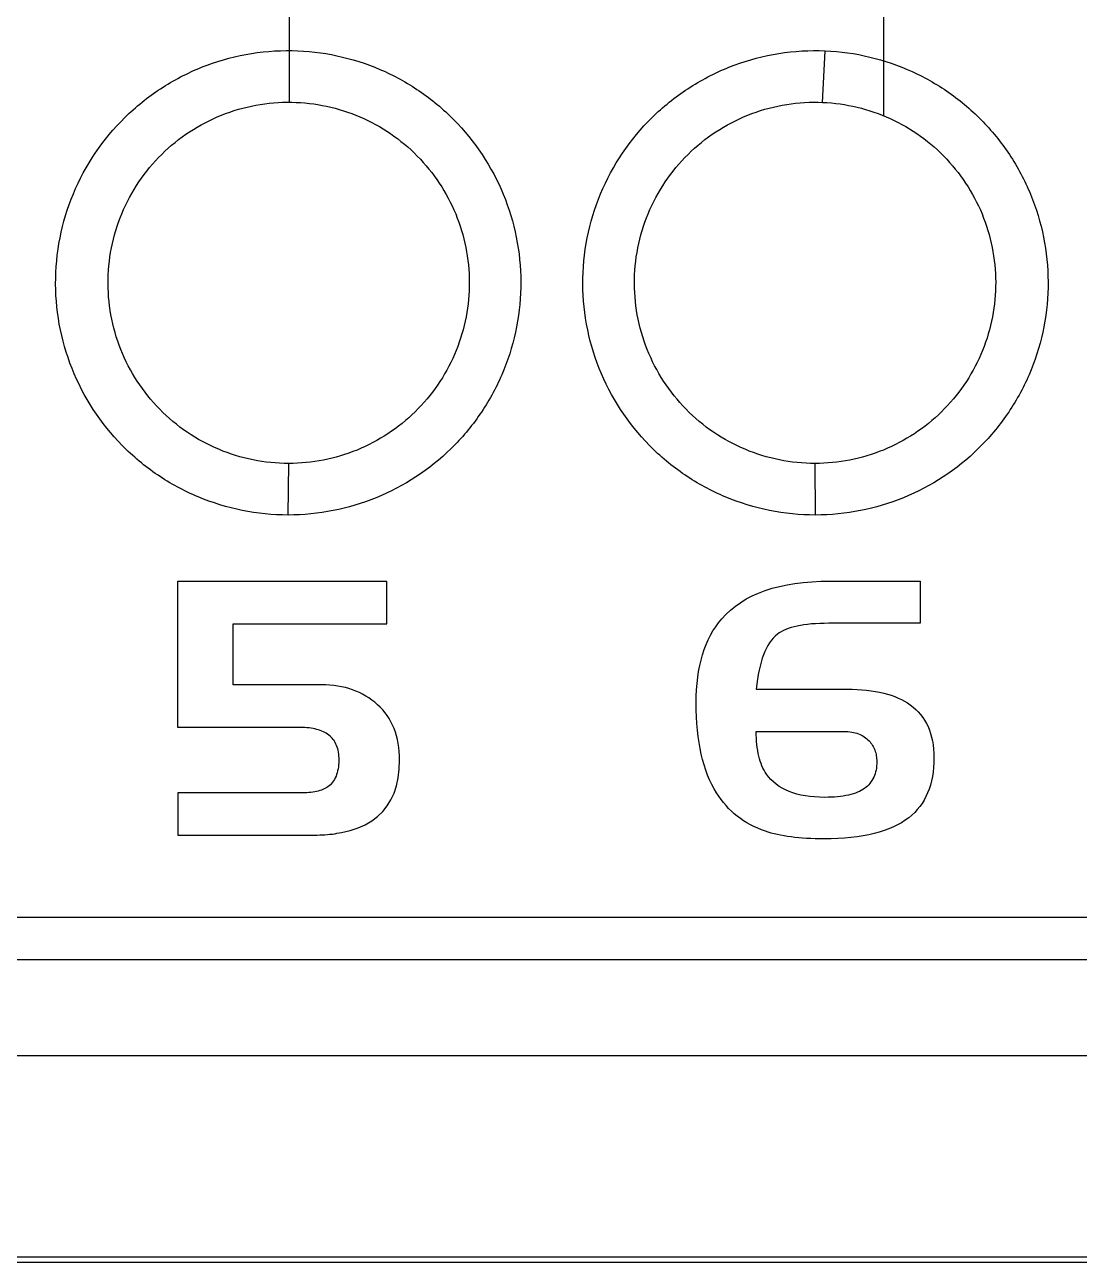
# Model space of a CAD drawing. Header units: millimetres. Extents: x 123.5 to 144.3, y 105.4 to 121.6.
# Drawn here: x 127.636 to 128.198, y 110.286 to 110.946 of the extents above; entities that cross this region are included whole.
import ezdxf

# ---------------------------------------------------------------- set-up
doc = ezdxf.new("R2010")
doc.units = ezdxf.units.MM
doc.layers.add('WIRES', color=7, linetype='Continuous')

msp = doc.modelspace()

# ---------------------------------------------------------------- linework, layer by layer
at = {"color": 7, "linetype": 'Continuous'}
for p, q in [((128.06073, 110.90447), (128.0621, 110.93195)), ((127.77598, 110.68455), (127.77622, 110.71205)), ((128.05695, 110.68455), (128.05672, 110.71205)), ((127.71714, 110.57136), (127.71714, 110.64937)), ((127.71714, 110.64937), (127.82852, 110.64937)), ((127.82852, 110.62666), (127.82852, 110.64937)), ((128.03383, 110.64549), (128.03772, 110.64652)), ((128.03772, 110.64652), (128.04178, 110.64739)), ((128.04178, 110.64739), (128.04602, 110.6481)), ((128.04602, 110.6481), (128.05044, 110.64864)), ((128.05044, 110.64864), (128.05504, 110.64904)), ((128.05504, 110.64904), (128.05982, 110.64928)), ((128.05982, 110.64928), (128.06478, 110.64937)), ((128.06478, 110.64937), (128.1127, 110.64937)), ((128.1127, 110.64937), (128.1127, 110.62685)), ((128.01711, 110.63801), (128.02009, 110.63982)), ((128.02009, 110.63982), (128.02326, 110.64147)), ((128.02326, 110.64147), (128.02661, 110.64297)), ((128.02661, 110.64297), (128.03014, 110.64432)), ((128.03014, 110.64432), (128.03383, 110.64549)), ((128.00922, 110.63162), (128.01167, 110.6339)), ((128.01167, 110.6339), (128.0143, 110.63603)), ((128.0143, 110.63603), (128.01711, 110.63801)), ((127.74664, 110.59406), (127.74664, 110.62666)), ((128.00377, 110.62504), (128.00531, 110.62716)), ((128.00531, 110.62716), (128.00696, 110.62919)), ((128.00696, 110.62919), (128.00922, 110.63162)), ((128.05694, 110.62664), (128.05479, 110.62649)), ((128.0592, 110.62676), (128.05694, 110.62664)), ((128.06154, 110.62683), (128.0592, 110.62676)), ((128.064, 110.62685), (128.06154, 110.62683)), ((128.1127, 110.62685), (128.064, 110.62685)), ((127.99978, 110.61804), (128.00101, 110.62048)), ((128.00101, 110.62048), (128.00233, 110.62281)), ((128.00233, 110.62281), (128.00377, 110.62504)), ((128.03552, 110.62007), (128.03447, 110.619)), ((128.03664, 110.62103), (128.03552, 110.62007)), ((128.0376, 110.62173), (128.03664, 110.62103)), ((128.03867, 110.62239), (128.0376, 110.62173)), ((128.03985, 110.623), (128.03867, 110.62239)), ((128.04112, 110.62358), (128.03985, 110.623)), ((128.04247, 110.62409), (128.04112, 110.62358)), ((128.04394, 110.62458), (128.04247, 110.62409)), ((128.0455, 110.62501), (128.04394, 110.62458)), ((128.04717, 110.6254), (128.0455, 110.62501)), ((128.04892, 110.62573), (128.04717, 110.6254)), ((128.05078, 110.62603), (128.04892, 110.62573)), ((128.05273, 110.62628), (128.05078, 110.62603)), ((128.05479, 110.62649), (128.05273, 110.62628)), ((127.99766, 110.61286), (127.99867, 110.61551)), ((127.99867, 110.61551), (127.99978, 110.61804)), ((128.03078, 110.61354), (128.02999, 110.61188)), ((128.03161, 110.61508), (128.03078, 110.61354)), ((128.03251, 110.61651), (128.03161, 110.61508)), ((128.03346, 110.61781), (128.03251, 110.61651)), ((128.03447, 110.619), (128.03346, 110.61781)), ((127.99527, 110.6043), (127.99597, 110.60726)), ((127.99597, 110.60726), (127.99676, 110.61012)), ((127.99676, 110.61012), (127.99766, 110.61286)), ((128.02858, 110.60822), (128.02797, 110.60621)), ((128.02927, 110.61012), (128.02858, 110.60822)), ((128.02999, 110.61188), (128.02927, 110.61012)), ((127.99422, 110.59807), (127.99469, 110.60123)), ((127.99469, 110.60123), (127.99527, 110.6043)), ((128.02689, 110.60186), (128.02643, 110.59949)), ((128.02739, 110.60409), (128.02689, 110.60186)), ((128.02797, 110.60621), (128.02739, 110.60409)), ((127.79601, 110.59401), (127.79379, 110.59406)), ((127.79819, 110.59389), (127.79601, 110.59401)), ((127.80032, 110.59368), (127.79819, 110.59389)), ((127.80241, 110.59339), (127.80032, 110.59368)), ((127.99358, 110.59142), (127.99384, 110.59479)), ((127.99384, 110.59479), (127.99422, 110.59807)), ((128.02568, 110.59444), (128.02539, 110.59174)), ((128.02602, 110.59702), (128.02568, 110.59444)), ((128.02643, 110.59949), (128.02602, 110.59702)), ((127.80443, 110.59302), (127.80241, 110.59339)), ((127.80642, 110.59257), (127.80443, 110.59302)), ((127.80836, 110.59203), (127.80642, 110.59257)), ((127.81025, 110.59141), (127.80836, 110.59203)), ((127.81207, 110.59071), (127.81025, 110.59141)), ((127.81387, 110.58993), (127.81207, 110.59071)), ((127.8156, 110.58906), (127.81387, 110.58993)), ((127.8173, 110.58811), (127.8156, 110.58906)), ((127.81894, 110.58708), (127.8173, 110.58811)), ((127.82053, 110.58597), (127.81894, 110.58708)), ((127.99338, 110.58436), (127.99343, 110.58794)), ((127.99343, 110.58794), (127.99358, 110.59142)), ((128.02539, 110.59174), (128.0737, 110.59174)), ((128.0737, 110.59174), (128.07644, 110.5917)), ((128.07644, 110.5917), (128.0791, 110.5916)), ((128.0791, 110.5916), (128.08168, 110.59144)), ((128.08168, 110.59144), (128.08418, 110.59121)), ((128.08418, 110.59121), (128.08658, 110.59091)), ((128.08658, 110.59091), (128.0889, 110.59055)), ((128.0889, 110.59055), (128.09114, 110.59012)), ((128.09114, 110.59012), (128.0933, 110.58965)), ((128.0933, 110.58965), (128.09536, 110.58909)), ((128.09536, 110.58909), (128.09734, 110.58847)), ((128.09734, 110.58847), (128.09923, 110.58778)), ((128.09923, 110.58778), (128.10105, 110.58703)), ((127.82207, 110.58477), (127.82053, 110.58597)), ((127.82357, 110.58349), (127.82207, 110.58477)), ((127.82498, 110.58212), (127.82357, 110.58349)), ((127.82631, 110.5807), (127.82498, 110.58212)), ((127.82755, 110.57922), (127.82631, 110.5807)), ((127.99341, 110.5806), (127.99338, 110.58436)), ((127.99354, 110.57695), (127.99341, 110.5806)), ((128.10105, 110.58703), (128.10278, 110.58621)), ((128.10278, 110.58621), (128.10443, 110.58534)), ((128.10443, 110.58534), (128.10598, 110.5844)), ((128.10598, 110.5844), (128.10746, 110.58339)), ((128.10746, 110.58339), (128.10898, 110.5822)), ((128.10898, 110.5822), (128.11042, 110.58095)), ((128.11042, 110.58095), (128.11174, 110.57961)), ((127.8287, 110.57767), (127.82755, 110.57922)), ((127.82975, 110.57605), (127.8287, 110.57767)), ((127.83071, 110.57437), (127.82975, 110.57605)), ((127.83159, 110.57262), (127.83071, 110.57437)), ((127.99375, 110.57339), (127.99354, 110.57695)), ((128.11174, 110.57961), (128.11297, 110.57821)), ((128.11297, 110.57821), (128.1141, 110.57671)), ((128.1141, 110.57671), (128.11513, 110.57515)), ((128.11513, 110.57515), (128.11608, 110.5735)), ((127.78234, 110.57136), (127.71714, 110.57136)), ((127.78357, 110.57135), (127.78234, 110.57136)), ((127.78478, 110.5713), (127.78357, 110.57135)), ((127.78594, 110.57122), (127.78478, 110.5713)), ((127.78708, 110.57111), (127.78594, 110.57122)), ((127.78816, 110.57096), (127.78708, 110.57111)), ((127.78922, 110.57079), (127.78816, 110.57096)), ((127.79023, 110.57057), (127.78922, 110.57079)), ((127.79121, 110.57034), (127.79023, 110.57057)), ((127.79214, 110.57006), (127.79121, 110.57034)), ((127.79305, 110.56976), (127.79214, 110.57006)), ((127.79391, 110.56943), (127.79305, 110.56976)), ((127.79474, 110.56907), (127.79391, 110.56943)), ((127.79552, 110.56867), (127.79474, 110.56907)), ((127.79628, 110.56824), (127.79552, 110.56867)), ((127.79699, 110.56778), (127.79628, 110.56824)), ((127.79767, 110.56729), (127.79699, 110.56778)), ((127.7983, 110.56675), (127.79767, 110.56729)), ((127.83237, 110.5708), (127.83159, 110.57262)), ((127.83306, 110.56892), (127.83237, 110.5708)), ((127.83365, 110.56697), (127.83306, 110.56892)), ((127.99405, 110.56994), (127.99375, 110.57339)), ((127.99443, 110.56658), (127.99405, 110.56994)), ((128.02541, 110.56738), (128.02539, 110.56923)), ((128.02547, 110.5656), (128.02541, 110.56738)), ((128.07215, 110.56923), (128.07322, 110.5692)), ((128.07322, 110.5692), (128.07426, 110.56915)), ((128.07426, 110.56915), (128.07527, 110.56904)), ((128.07527, 110.56904), (128.07626, 110.56891)), ((128.07626, 110.56891), (128.0772, 110.56872)), ((128.0772, 110.56872), (128.07812, 110.56851)), ((128.07812, 110.56851), (128.07901, 110.56825)), ((128.07901, 110.56825), (128.07986, 110.56797)), ((128.07986, 110.56797), (128.08068, 110.56762)), ((128.08068, 110.56762), (128.08147, 110.56725)), ((128.11608, 110.5735), (128.11692, 110.57179)), ((128.11692, 110.57179), (128.11765, 110.56999)), ((128.11765, 110.56999), (128.11829, 110.56812)), ((128.11829, 110.56812), (128.11884, 110.56616)), ((127.79889, 110.56618), (127.7983, 110.56675)), ((127.79943, 110.56556), (127.79889, 110.56618)), ((127.79996, 110.56492), (127.79943, 110.56556)), ((127.79996, 110.56492), (127.80042, 110.56421)), ((127.80042, 110.56421), (127.80085, 110.56348)), ((127.80085, 110.56348), (127.80123, 110.56271)), ((127.80123, 110.56271), (127.80159, 110.5619)), ((127.80159, 110.5619), (127.80189, 110.56103)), ((127.80189, 110.56103), (127.80216, 110.56014)), ((127.83416, 110.56496), (127.83365, 110.56697)), ((127.83457, 110.56288), (127.83416, 110.56496)), ((127.83489, 110.56073), (127.83457, 110.56288)), ((127.83512, 110.55852), (127.83489, 110.56073)), ((127.99489, 110.56333), (127.99443, 110.56658)), ((127.99544, 110.56018), (127.99489, 110.56333)), ((128.02557, 110.56387), (128.02547, 110.5656)), ((128.02573, 110.5622), (128.02557, 110.56387)), ((128.02591, 110.56058), (128.02573, 110.5622)), ((128.08147, 110.56725), (128.08223, 110.56683)), ((128.08223, 110.56683), (128.08295, 110.56638)), ((128.08295, 110.56638), (128.08365, 110.56589)), ((128.08365, 110.56589), (128.08431, 110.56536)), ((128.08431, 110.56536), (128.08493, 110.56479)), ((128.08493, 110.56479), (128.08554, 110.56419)), ((128.08554, 110.56419), (128.08603, 110.56361)), ((128.08603, 110.56361), (128.08649, 110.56303)), ((128.08649, 110.56303), (128.08692, 110.56243)), ((128.08692, 110.56243), (128.08732, 110.56181)), ((128.08732, 110.56181), (128.08768, 110.56117)), ((128.08768, 110.56117), (128.08801, 110.56052)), ((128.11884, 110.56616), (128.11928, 110.56414)), ((128.11928, 110.56414), (128.11963, 110.56203)), ((128.11963, 110.56203), (128.11988, 110.55985)), ((127.80216, 110.56014), (127.80238, 110.5592)), ((127.80238, 110.5592), (127.80258, 110.55822)), ((127.80258, 110.55822), (127.80271, 110.5572)), ((127.80271, 110.5572), (127.80282, 110.55615)), ((127.80282, 110.55615), (127.80288, 110.55504)), ((127.80288, 110.55504), (127.80291, 110.5539)), ((127.83526, 110.55624), (127.83512, 110.55852)), ((127.83531, 110.5539), (127.83526, 110.55624)), ((127.99609, 110.55715), (127.99544, 110.56018)), ((127.9968, 110.55419), (127.99609, 110.55715)), ((127.99761, 110.55136), (127.9968, 110.55419)), ((128.02615, 110.55902), (128.02591, 110.56058)), ((128.02643, 110.55752), (128.02615, 110.55902)), ((128.02674, 110.55608), (128.02643, 110.55752)), ((128.0271, 110.55468), (128.02674, 110.55608)), ((128.0275, 110.55335), (128.0271, 110.55468)), ((128.08801, 110.56052), (128.08831, 110.55986)), ((128.08831, 110.55986), (128.08859, 110.55918)), ((128.08859, 110.55918), (128.08882, 110.55848)), ((128.08882, 110.55848), (128.08904, 110.55776)), ((128.08904, 110.55776), (128.08921, 110.55703)), ((128.08921, 110.55703), (128.08936, 110.55628)), ((128.08936, 110.55628), (128.08947, 110.55551)), ((128.08947, 110.55551), (128.08955, 110.55473)), ((128.08955, 110.55473), (128.0896, 110.55393)), ((128.11988, 110.55985), (128.12002, 110.55759)), ((128.12007, 110.55526), (128.12001, 110.5526)), ((128.12002, 110.55759), (128.12007, 110.55526)), ((127.80232, 110.54817), (127.80207, 110.54716)), ((127.80253, 110.54922), (127.80232, 110.54817)), ((127.80269, 110.55032), (127.80253, 110.54922)), ((127.80281, 110.55147), (127.80269, 110.55032)), ((127.80288, 110.55266), (127.80281, 110.55147)), ((127.80291, 110.5539), (127.80288, 110.55266)), ((127.83457, 110.54452), (127.83512, 110.54906)), ((127.83512, 110.54906), (127.83531, 110.5539)), ((127.9985, 110.54862), (127.99761, 110.55136)), ((127.99948, 110.54598), (127.9985, 110.54862)), ((128.02794, 110.55206), (128.0275, 110.55335)), ((128.02844, 110.55085), (128.02794, 110.55206)), ((128.02897, 110.54968), (128.02844, 110.55085)), ((128.02954, 110.54857), (128.02897, 110.54968)), ((128.03016, 110.54752), (128.02954, 110.54857)), ((128.03083, 110.54653), (128.03016, 110.54752)), ((128.08897, 110.54764), (128.08869, 110.54666)), ((128.0892, 110.54867), (128.08897, 110.54764)), ((128.08938, 110.54972), (128.0892, 110.54867)), ((128.0895, 110.55082), (128.08938, 110.54972)), ((128.08958, 110.55195), (128.0895, 110.55082)), ((128.08961, 110.55313), (128.08958, 110.55195)), ((128.0896, 110.55393), (128.08961, 110.55313)), ((128.1196, 110.54756), (128.11923, 110.54518)), ((128.11986, 110.55004), (128.1196, 110.54756)), ((128.12001, 110.5526), (128.11986, 110.55004)), ((127.79906, 110.54147), (127.79844, 110.54084)), ((127.79963, 110.54214), (127.79906, 110.54147)), ((127.80014, 110.54286), (127.79963, 110.54214)), ((127.80062, 110.54363), (127.80014, 110.54286)), ((127.80105, 110.54444), (127.80062, 110.54363)), ((127.80144, 110.54531), (127.80105, 110.54444)), ((127.80178, 110.54621), (127.80144, 110.54531)), ((127.80207, 110.54716), (127.80178, 110.54621)), ((127.83365, 110.54031), (127.83457, 110.54452)), ((128.00054, 110.54344), (127.99948, 110.54598)), ((128.00169, 110.541), (128.00054, 110.54344)), ((128.00291, 110.53867), (128.00169, 110.541)), ((128.03196, 110.54501), (128.03083, 110.54653)), ((128.03321, 110.54361), (128.03196, 110.54501)), ((128.03457, 110.54229), (128.03321, 110.54361)), ((128.03603, 110.54109), (128.03457, 110.54229)), ((128.0376, 110.53996), (128.03603, 110.54109)), ((128.08595, 110.54154), (128.08531, 110.54081)), ((128.08653, 110.5423), (128.08595, 110.54154)), ((128.08706, 110.54309), (128.08653, 110.5423)), ((128.08755, 110.54393), (128.08706, 110.54309)), ((128.08799, 110.5448), (128.08755, 110.54393)), ((128.08836, 110.54571), (128.08799, 110.5448)), ((128.08869, 110.54666), (128.08836, 110.54571)), ((128.11875, 110.54287), (128.11819, 110.54065)), ((128.11923, 110.54518), (128.11875, 110.54287)), ((127.71714, 110.53644), (127.71714, 110.51393)), ((127.78357, 110.53644), (127.78234, 110.53644)), ((127.78477, 110.53649), (127.78357, 110.53644)), ((127.78592, 110.53654), (127.78477, 110.53649)), ((127.78704, 110.53664), (127.78592, 110.53654)), ((127.7881, 110.53675), (127.78704, 110.53664)), ((127.78913, 110.5369), (127.7881, 110.53675)), ((127.79011, 110.53707), (127.78913, 110.5369)), ((127.79106, 110.53726), (127.79011, 110.53707)), ((127.79195, 110.53748), (127.79106, 110.53726)), ((127.79281, 110.53773), (127.79195, 110.53748)), ((127.79363, 110.53799), (127.79281, 110.53773)), ((127.79441, 110.53829), (127.79363, 110.53799)), ((127.79513, 110.53861), (127.79441, 110.53829)), ((127.79583, 110.53896), (127.79513, 110.53861)), ((127.79648, 110.53933), (127.79583, 110.53896)), ((127.79709, 110.53974), (127.79648, 110.53933)), ((127.79778, 110.54026), (127.79709, 110.53974)), ((127.79844, 110.54084), (127.79778, 110.54026)), ((127.83073, 110.53281), (127.83238, 110.53641)), ((127.83238, 110.53641), (127.83365, 110.54031)), ((128.00424, 110.53644), (128.00291, 110.53867)), ((128.0054, 110.53465), (128.00424, 110.53644)), ((128.00664, 110.53294), (128.0054, 110.53465)), ((128.03927, 110.53895), (128.0376, 110.53996)), ((128.04105, 110.53802), (128.03927, 110.53895)), ((128.04294, 110.53721), (128.04105, 110.53802)), ((128.04493, 110.53647), (128.04294, 110.53721)), ((128.04703, 110.53585), (128.04493, 110.53647)), ((128.04923, 110.53531), (128.04703, 110.53585)), ((128.05155, 110.53488), (128.04923, 110.53531)), ((128.05396, 110.53454), (128.05155, 110.53488)), ((128.05649, 110.53429), (128.05396, 110.53454)), ((128.05912, 110.53415), (128.05649, 110.53429)), ((128.06871, 110.5344), (128.0671, 110.53427)), ((128.07027, 110.53457), (128.06871, 110.5344)), ((128.07176, 110.53477), (128.07027, 110.53457)), ((128.07318, 110.53501), (128.07176, 110.53477)), ((128.07455, 110.5353), (128.07318, 110.53501)), ((128.07584, 110.53561), (128.07455, 110.5353)), ((128.07707, 110.53596), (128.07584, 110.53561)), ((128.07824, 110.53635), (128.07707, 110.53596)), ((128.07934, 110.53678), (128.07824, 110.53635)), ((128.08038, 110.53724), (128.07934, 110.53678)), ((128.08135, 110.53774), (128.08038, 110.53724)), ((128.08226, 110.53829), (128.08135, 110.53774)), ((128.08311, 110.53886), (128.08226, 110.53829)), ((128.08389, 110.53948), (128.08311, 110.53886)), ((128.08463, 110.54012), (128.08389, 110.53948)), ((128.08531, 110.54081), (128.08463, 110.54012)), ((128.11583, 110.53452), (128.11484, 110.53265)), ((128.11672, 110.53648), (128.11583, 110.53452)), ((128.1175, 110.53852), (128.11672, 110.53648)), ((128.11819, 110.54065), (128.1175, 110.53852)), ((127.82635, 110.52657), (127.82872, 110.52953)), ((127.82872, 110.52953), (127.83073, 110.53281)), ((128.00792, 110.53129), (128.00664, 110.53294)), ((128.00928, 110.52971), (128.00792, 110.53129)), ((128.01068, 110.52819), (128.00928, 110.52971)), ((128.01216, 110.52675), (128.01068, 110.52819)), ((128.06187, 110.53411), (128.05912, 110.53415)), ((128.06367, 110.53412), (128.06187, 110.53411)), ((128.06541, 110.53418), (128.06367, 110.53412)), ((128.0671, 110.53427), (128.06541, 110.53418)), ((128.11254, 110.52917), (128.11122, 110.52755)), ((128.11373, 110.53086), (128.11254, 110.52917)), ((128.11484, 110.53265), (128.11373, 110.53086)), ((127.81703, 110.51954), (127.8205, 110.52157)), ((127.8205, 110.52157), (127.82362, 110.52392)), ((127.82362, 110.52392), (127.82635, 110.52657)), ((128.0137, 110.52537), (128.01216, 110.52675)), ((128.0153, 110.52406), (128.0137, 110.52537)), ((128.01695, 110.52282), (128.0153, 110.52406)), ((128.01866, 110.52165), (128.01695, 110.52282)), ((128.02044, 110.52054), (128.01866, 110.52165)), ((128.10482, 110.52188), (128.10284, 110.5206)), ((128.10669, 110.52324), (128.10482, 110.52188)), ((128.1083, 110.52459), (128.10669, 110.52324)), ((128.10982, 110.52603), (128.1083, 110.52459)), ((128.11122, 110.52755), (128.10982, 110.52603)), ((127.80443, 110.51533), (127.809, 110.51642)), ((127.809, 110.51642), (127.81319, 110.51782)), ((127.81319, 110.51782), (127.81703, 110.51954)), ((128.02228, 110.51952), (128.02044, 110.52054)), ((128.02418, 110.51854), (128.02228, 110.51952)), ((128.02614, 110.51765), (128.02418, 110.51854)), ((128.02815, 110.51683), (128.02614, 110.51765)), ((128.03024, 110.51607), (128.02815, 110.51683)), ((128.03174, 110.51557), (128.03024, 110.51607)), ((128.03331, 110.5151), (128.03174, 110.51557)), ((128.03493, 110.51468), (128.03331, 110.5151)), ((128.03663, 110.51428), (128.03493, 110.51468)), ((128.08821, 110.5148), (128.08531, 110.51413)), ((128.09096, 110.51554), (128.08821, 110.5148)), ((128.0936, 110.51638), (128.09096, 110.51554)), ((128.0961, 110.5173), (128.0936, 110.51638)), ((128.09848, 110.51832), (128.0961, 110.5173)), ((128.10072, 110.51941), (128.09848, 110.51832)), ((128.10284, 110.5206), (128.10072, 110.51941)), ((128.03837, 110.5139), (128.03663, 110.51428)), ((128.04018, 110.51357), (128.03837, 110.5139)), ((128.04203, 110.51327), (128.04018, 110.51357)), ((128.04396, 110.513), (128.04203, 110.51327)), ((128.04594, 110.51276), (128.04396, 110.513)), ((128.04799, 110.51255), (128.04594, 110.51276)), ((128.05008, 110.51237), (128.04799, 110.51255)), ((128.05224, 110.51224), (128.05008, 110.51237)), ((128.05445, 110.51212), (128.05224, 110.51224)), ((128.05674, 110.51205), (128.05445, 110.51212)), ((128.05907, 110.512), (128.05674, 110.51205)), ((128.06148, 110.51199), (128.05907, 110.512)), ((128.06527, 110.51203), (128.06148, 110.51199)), ((128.06893, 110.51216), (128.06527, 110.51203)), ((128.07246, 110.51238), (128.06893, 110.51216)), ((128.07587, 110.51269), (128.07246, 110.51238)), ((128.07914, 110.51308), (128.07587, 110.51269)), ((128.08229, 110.51356), (128.07914, 110.51308)), ((128.08531, 110.51413), (128.08229, 110.51356)), ((129.5931, 110.39632), (126.52005, 110.39632)), ((129.54567, 110.39631), (126.56762, 110.39631)), ((126.33352, 110.28928), (129.51244, 110.28928)), ((126.33352, 110.28635), (129.51244, 110.28635))]:
    msp.add_line(p, q, dxfattribs=at)
for points, knots in [([(127.77598, 110.68455), (127.76769, 110.68455), (127.75954, 110.68539), (127.74349, 110.68861), (127.7355, 110.69105), (127.72036, 110.6974), (127.71318, 110.70129), (127.69958, 110.7105), (127.69318, 110.71585), (127.676, 110.73337), (127.66679, 110.74747), (127.65775, 110.77025), (127.65546, 110.77825), (127.65253, 110.79444), (127.65188, 110.80258), (127.65222, 110.81898), (127.65322, 110.82727), (127.65678, 110.84324), (127.65934, 110.85101), (127.66942, 110.87364), (127.67906, 110.88721), (127.69711, 110.90412), (127.7036, 110.90909), (127.71752, 110.91773), (127.72502, 110.92142), (127.74805, 110.92998), (127.76457, 110.93264), (127.78113, 110.93195)], [0, 0, 0, 0, 0.0625, 0.0625, 0.125, 0.125, 0.1875, 0.1875, 0.25, 0.25, 0.375, 0.375, 0.4375, 0.4375, 0.5, 0.5, 0.5625, 0.5625, 0.625, 0.625, 0.75, 0.75, 0.8125, 0.8125, 0.875, 0.875, 1, 1, 1, 1]), ([(127.78113, 110.93195), (127.7892, 110.93162), (127.79711, 110.9305), (127.81261, 110.92678), (127.82029, 110.92415), (127.83485, 110.91751), (127.84174, 110.91351), (127.85472, 110.90421), (127.86085, 110.89886), (127.87723, 110.88144), (127.88596, 110.86757), (127.89741, 110.83788), (127.90023, 110.82173), (127.89975, 110.79784), (127.8988, 110.78977), (127.89539, 110.77414), (127.89295, 110.76657), (127.8866, 110.7519), (127.88265, 110.74479), (127.87362, 110.73165), (127.8685, 110.72555), (127.85125, 110.70868), (127.83773, 110.6998), (127.81539, 110.6907), (127.80776, 110.68843), (127.79211, 110.68536), (127.78405, 110.68455), (127.77598, 110.68455)], [0, 0, 0, 0, 0.0625, 0.0625, 0.125, 0.125, 0.1875, 0.1875, 0.25, 0.25, 0.375, 0.375, 0.5, 0.5, 0.5625, 0.5625, 0.625, 0.625, 0.6875, 0.6875, 0.75, 0.75, 0.875, 0.875, 0.9375, 0.9375, 1, 1, 1, 1]), ([(128.05695, 110.68455), (128.04866, 110.68455), (128.0405, 110.68539), (128.02445, 110.68862), (128.01647, 110.69106), (128.00133, 110.6974), (127.99415, 110.70129), (127.98055, 110.71051), (127.97414, 110.71585), (127.95697, 110.73337), (127.94776, 110.74747), (127.93871, 110.77025), (127.93643, 110.77825), (127.9335, 110.79444), (127.93285, 110.80258), (127.93318, 110.81898), (127.93419, 110.82727), (127.93775, 110.84324), (127.94031, 110.85101), (127.95039, 110.87364), (127.96004, 110.88722), (127.97807, 110.90412), (127.98457, 110.90909), (127.99849, 110.91773), (128.00599, 110.92142), (128.02902, 110.92998), (128.04554, 110.93264), (128.0621, 110.93195)], [0, 0, 0, 0, 0.0625, 0.0625, 0.125, 0.125, 0.1875, 0.1875, 0.25, 0.25, 0.375, 0.375, 0.4375, 0.4375, 0.5, 0.5, 0.5625, 0.5625, 0.625, 0.625, 0.75, 0.75, 0.8125, 0.8125, 0.875, 0.875, 1, 1, 1, 1]), ([(128.0621, 110.93195), (128.07017, 110.93162), (128.07807, 110.9305), (128.09358, 110.92678), (128.10125, 110.92415), (128.11582, 110.91751), (128.1227, 110.91352), (128.13569, 110.90422), (128.14181, 110.89886), (128.15273, 110.88725), (128.15761, 110.88095), (128.16617, 110.86736), (128.16979, 110.86015), (128.17837, 110.83788), (128.18119, 110.82173), (128.18072, 110.79784), (128.17977, 110.78977), (128.17636, 110.77414), (128.17392, 110.76656), (128.16756, 110.7519), (128.16362, 110.74479), (128.15459, 110.73165), (128.14947, 110.72555), (128.13222, 110.70868), (128.11871, 110.6998), (128.09636, 110.6907), (128.08872, 110.68843), (128.07308, 110.68536), (128.06502, 110.68455), (128.05695, 110.68455)], [0, 0, 0, 0, 0.0625, 0.0625, 0.125, 0.125, 0.1875, 0.1875, 0.25, 0.25, 0.3125, 0.3125, 0.375, 0.375, 0.5, 0.5, 0.5625, 0.5625, 0.625, 0.625, 0.6875, 0.6875, 0.75, 0.75, 0.875, 0.875, 0.9375, 0.9375, 1, 1, 1, 1]), ([(127.77622, 110.71205), (127.76978, 110.71205), (127.76345, 110.71269), (127.751, 110.7152), (127.74481, 110.7171), (127.73303, 110.72205), (127.72745, 110.72508), (127.7169, 110.73224), (127.71192, 110.73641), (127.69857, 110.75003), (127.69144, 110.761), (127.68442, 110.77871), (127.68264, 110.78492), (127.68037, 110.79752), (127.67987, 110.80385), (127.68012, 110.81658), (127.68089, 110.82303), (127.68366, 110.83545), (127.68565, 110.84149), (127.69085, 110.8532), (127.69407, 110.85886), (127.70145, 110.86924), (127.70562, 110.87403), (127.7196, 110.88718), (127.73058, 110.89401), (127.75466, 110.90298), (127.76735, 110.90501), (127.78023, 110.90447)], [0, 0, 0, 0, 0.0625, 0.0625, 0.125, 0.125, 0.1875, 0.1875, 0.25, 0.25, 0.375, 0.375, 0.4375, 0.4375, 0.5, 0.5, 0.5625, 0.5625, 0.625, 0.625, 0.6875, 0.6875, 0.75, 0.75, 0.875, 0.875, 1, 1, 1, 1]), ([(127.78023, 110.90447), (127.7865, 110.90421), (127.79264, 110.90335), (127.80467, 110.90046), (127.81062, 110.89841), (127.82195, 110.89323), (127.8273, 110.89012), (127.83738, 110.88289), (127.84214, 110.87872), (127.85487, 110.86516), (127.86163, 110.85438), (127.87051, 110.83128), (127.87271, 110.81872), (127.87233, 110.80016), (127.87159, 110.7939), (127.86894, 110.78173), (127.86705, 110.77584), (127.86213, 110.76445), (127.85907, 110.75891), (127.85205, 110.7487), (127.84807, 110.74396), (127.83471, 110.73085), (127.82422, 110.72394), (127.80104, 110.71447), (127.78877, 110.71205), (127.77622, 110.71205)], [0, 0, 0, 0, 0.0625, 0.0625, 0.125, 0.125, 0.1875, 0.1875, 0.25, 0.25, 0.375, 0.375, 0.5, 0.5, 0.5625, 0.5625, 0.625, 0.625, 0.6875, 0.6875, 0.75, 0.75, 0.875, 0.875, 1, 1, 1, 1]), ([(128.05672, 110.71205), (128.05028, 110.71205), (128.04395, 110.71269), (128.0315, 110.7152), (128.02531, 110.7171), (128.01353, 110.72205), (128.00795, 110.72508), (127.9974, 110.73224), (127.99242, 110.73641), (127.97907, 110.75003), (127.97194, 110.76101), (127.96492, 110.77871), (127.96314, 110.78492), (127.96087, 110.79752), (127.96037, 110.80385), (127.96062, 110.81658), (127.96139, 110.82303), (127.96416, 110.83545), (127.96615, 110.84149), (127.97134, 110.8532), (127.97457, 110.85885), (127.98195, 110.86924), (127.98612, 110.87403), (128.0001, 110.88718), (128.01107, 110.89401), (128.03516, 110.90298), (128.04785, 110.90501), (128.06073, 110.90447)], [0, 0, 0, 0, 0.0625, 0.0625, 0.125, 0.125, 0.1875, 0.1875, 0.25, 0.25, 0.375, 0.375, 0.4375, 0.4375, 0.5, 0.5, 0.5625, 0.5625, 0.625, 0.625, 0.6875, 0.6875, 0.75, 0.75, 0.875, 0.875, 1, 1, 1, 1]), ([(128.06073, 110.90447), (128.06699, 110.90421), (128.07313, 110.90335), (128.08517, 110.90046), (128.09112, 110.89841), (128.10245, 110.89323), (128.1078, 110.89012), (128.11788, 110.88289), (128.12263, 110.87872), (128.13537, 110.86516), (128.14213, 110.85438), (128.15101, 110.83128), (128.15321, 110.81872), (128.15283, 110.80016), (128.15209, 110.7939), (128.14944, 110.78173), (128.14755, 110.77584), (128.14263, 110.76445), (128.13957, 110.75891), (128.13255, 110.7487), (128.12857, 110.74396), (128.11521, 110.73085), (128.10472, 110.72394), (128.08154, 110.71447), (128.06927, 110.71205), (128.05672, 110.71205)], [0, 0, 0, 0, 0.0625, 0.0625, 0.125, 0.125, 0.1875, 0.1875, 0.25, 0.25, 0.375, 0.375, 0.5, 0.5, 0.5625, 0.5625, 0.625, 0.625, 0.6875, 0.6875, 0.75, 0.75, 0.875, 0.875, 1, 1, 1, 1]), ([(126.38338, 110.47026), (126.9319, 110.47026), (127.48267, 110.47026), (128.30894, 110.47026), (128.58413, 110.47026), (129.13354, 110.47026), (129.40784, 110.47025), (129.68173, 110.47025)], [0, 0, 0, 0, 0.5, 0.5, 0.75, 0.75, 1, 1, 1, 1]), ([(126.67307, 110.44798), (126.71568, 110.44796), (126.8017, 110.44791), (126.93193, 110.44786), (127.06454, 110.44781), (127.19952, 110.44776), (127.33685, 110.44772), (127.47655, 110.44769), (127.61859, 110.44766), (127.76297, 110.44764), (127.90968, 110.44762), (128.09072, 110.44761), (128.30312, 110.4476), (128.54387, 110.44761), (128.77799, 110.44764), (129.00541, 110.44769), (129.22613, 110.44775), (129.37099, 110.4478), (129.44231, 110.44783)], [0, 0, 0, 0, 0.046189, 0.09323, 0.14112, 0.189859, 0.239445, 0.289876, 0.341151, 0.393267, 0.446223, 0.500016, 0.589309, 0.676229, 0.760767, 0.842913, 0.92266, 1, 1, 1, 1])]:
    msp.add_open_spline(points, degree=3, knots=knots, dxfattribs=at)
for points in [[(127.74664, 110.62666), (127.77393, 110.62666), (127.80123, 110.62666), (127.82852, 110.62666)], [(127.79379, 110.59406), (127.77807, 110.59406), (127.76236, 110.59406), (127.74664, 110.59406)], [(128.02539, 110.56923), (128.04098, 110.56923), (128.05657, 110.56923), (128.07215, 110.56923)], [(127.78234, 110.53644), (127.76061, 110.53644), (127.73888, 110.53644), (127.71714, 110.53644)], [(127.7942, 110.51408), (127.79597, 110.51424), (127.79774, 110.51439), (127.7995, 110.51455)], [(127.7995, 110.51455), (127.80114, 110.51481), (127.80279, 110.51507), (127.80443, 110.51533)], [(127.71714, 110.51393), (127.74095, 110.51393), (127.76475, 110.51393), (127.78855, 110.51393)], [(127.78855, 110.51393), (127.79043, 110.51398), (127.79232, 110.51403), (127.7942, 110.51408)]]:
    msp.add_open_spline(points, degree=3, dxfattribs=at)
at = {"layer": 'WIRES'}
for p, q in [((127.77669, 110.90447), (127.77669, 111.50035)), ((128.09343, 110.89728), (128.09343, 111.3644))]:
    msp.add_line(p, q, dxfattribs=at)

doc.saveas('drawing.dxf')
